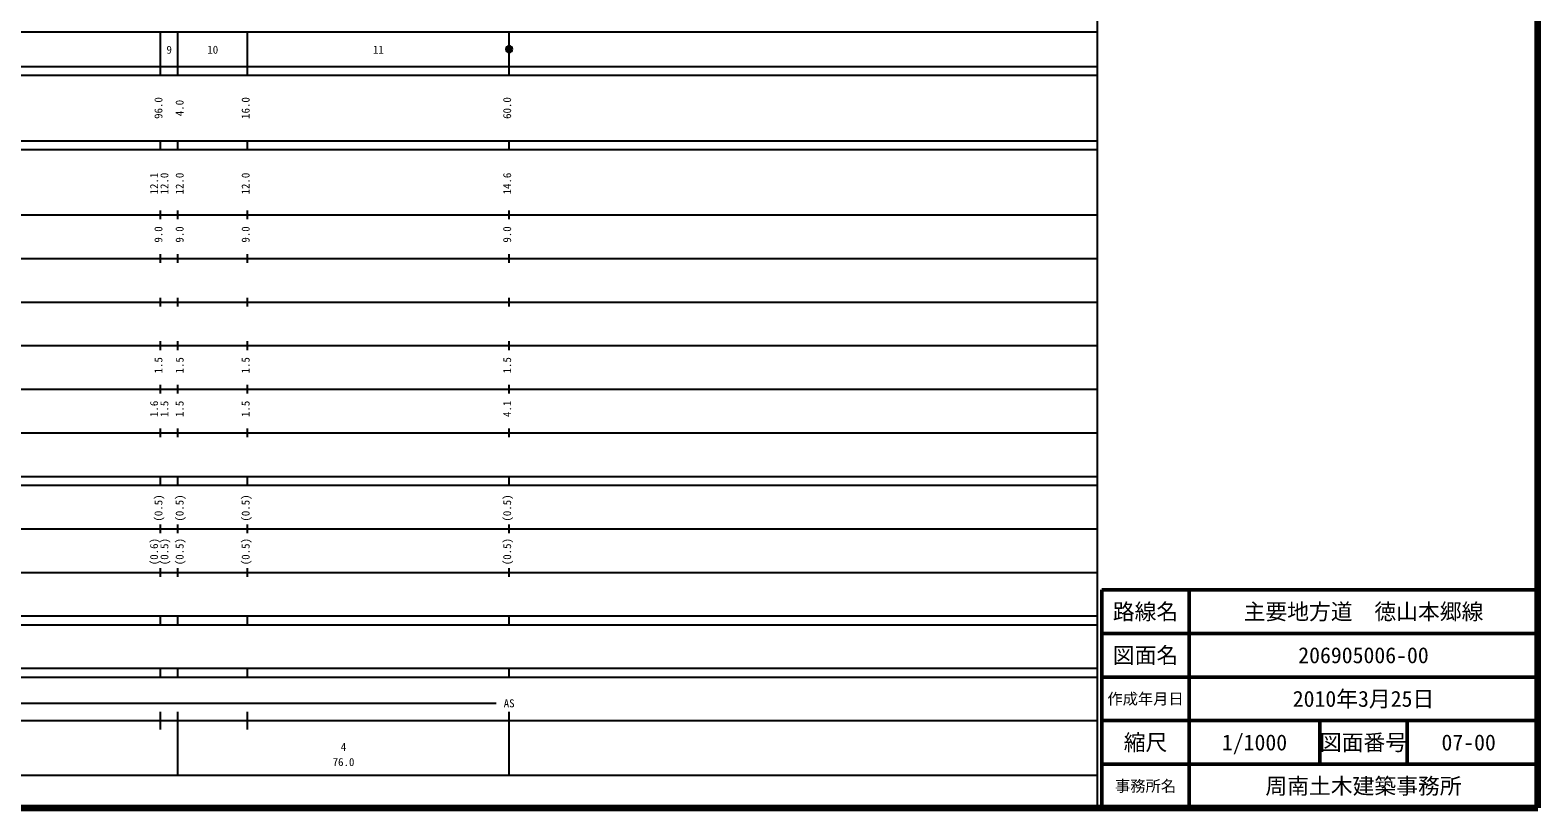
# Model space of a CAD drawing. Units: millimetres on the paper, enlarged 1000 times. Extents: x 40000 to 680000, y 20000 to 380000.
# Drawn here: x 334108 to 680000, y 20000 to 198357 of the extents above; entities that cross this region are included whole.
import ezdxf
from ezdxf.enums import TextEntityAlignment as Align

# ---------------------------------------------------------------- set-up
doc = ezdxf.new("R2010")
doc.units = ezdxf.units.MM
doc.header["$LTSCALE"] = 1000
for name, color, linetype, lineweight in [('M-TTL', 2, 'Continuous', 140), ('M-TTL-BAND', 7, 'Continuous', 25), ('M-TTL-FRAM', 2, 'Continuous', 50), ('M-TTL-LINE', 7, 'Continuous', 50)]:
    doc.layers.add(name, color=color, linetype=linetype, lineweight=lineweight)
doc.layers.add('M-TTL-TXT', color=7, linetype='Continuous')
doc.styles.add('ＭＳ ゴシック', font='')
doc.styles.get('ＭＳ ゴシック').set_extended_font_data('MS Gothic')

msp = doc.modelspace()

# ---------------------------------------------------------------- hatches: boundary and pattern name
at = {"layer": 'M-TTL-BAND'}
msp.add_hatch(color=256, dxfattribs=at).paths.add_polyline_path([(444750, 194000, 1), (443250, 194000, 1)])

# ---------------------------------------------------------------- linework, layer by layer
at = {"layer": 'M-TTL'}
for p, q in [((680000, 20000), (680000, 380000)), ((40000, 20000), (680000, 20000))]:
    msp.add_line(p, q, dxfattribs=at)
at = {"layer": 'M-TTL-BAND'}
for p, q in [((579000, 20000), (579000, 370000)), ((68000, 198000), (579000, 198000)), ((364000, 188000), (364000, 198000)), ((368000, 188000), (368000, 198000)), ((384000, 188000), (384000, 198000)), ((444000, 188000), (444000, 198000)), ((40000, 190000), (579000, 190000)), ((40000, 188000), (579000, 188000)), ((40000, 173000), (579000, 173000)), ((364000, 171000), (364000, 173000)), ((368000, 171000), (368000, 173000)), ((384000, 171000), (384000, 173000)), ((444000, 171000), (444000, 173000)), ((40000, 171000), (579000, 171000)), ((40000, 156000), (579000, 156000)), ((364000, 155000), (364000, 157000)), ((368000, 155000), (368000, 157000)), ((384000, 155000), (384000, 157000)), ((444000, 155000), (444000, 157000)), ((46000, 146000), (579000, 146000)), ((364000, 145000), (364000, 147000)), ((368000, 145000), (368000, 147000)), ((384000, 145000), (384000, 147000)), ((444000, 145000), (444000, 147000)), ((52000, 136000), (579000, 136000)), ((364000, 135000), (364000, 137000)), ((368000, 135000), (368000, 137000)), ((384000, 135000), (384000, 137000)), ((444000, 135000), (444000, 137000)), ((46000, 126000), (579000, 126000)), ((364000, 125000), (364000, 127000)), ((368000, 125000), (368000, 127000)), ((384000, 125000), (384000, 127000)), ((444000, 125000), (444000, 127000)), ((52000, 116000), (579000, 116000)), ((364000, 115000), (364000, 117000)), ((368000, 115000), (368000, 117000)), ((384000, 115000), (384000, 117000)), ((444000, 115000), (444000, 117000)), ((46000, 106000), (579000, 106000)), ((364000, 105000), (364000, 107000)), ((368000, 105000), (368000, 107000)), ((384000, 105000), (384000, 107000)), ((444000, 105000), (444000, 107000)), ((40000, 96000), (579000, 96000)), ((40000, 94000), (579000, 94000)), ((364000, 94000), (364000, 96000)), ((368000, 94000), (368000, 96000)), ((384000, 94000), (384000, 96000)), ((444000, 94000), (444000, 96000)), ((49000, 84000), (579000, 84000)), ((364000, 83000), (364000, 85000)), ((368000, 83000), (368000, 85000)), ((384000, 83000), (384000, 85000)), ((444000, 83000), (444000, 85000)), ((40000, 74000), (579000, 74000)), ((364000, 73000), (364000, 75000)), ((368000, 73000), (368000, 75000)), ((384000, 73000), (384000, 75000)), ((444000, 73000), (444000, 75000)), ((40000, 64000), (579000, 64000)), ((364000, 62000), (364000, 64000)), ((368000, 62000), (368000, 64000)), ((384000, 62000), (384000, 64000)), ((444000, 62000), (444000, 64000)), ((40000, 62000), (579000, 62000)), ((40000, 52000), (579000, 52000)), ((364000, 50000), (364000, 52000)), ((368000, 50000), (368000, 52000)), ((384000, 50000), (384000, 52000)), ((444000, 50000), (444000, 52000)), ((40000, 50000), (579000, 50000)), ((71000, 44000), (441000, 44000)), ((364000, 38000), (364000, 42000)), ((368000, 27500), (368000, 42000)), ((384000, 38000), (384000, 42000)), ((444000, 27500), (444000, 42000)), ((40000, 40000), (579000, 40000)), ((68000, 27500), (579000, 27500))]:
    msp.add_line(p, q, dxfattribs=at)
msp.add_lwpolyline([(444750, 194000, 1), (443250, 194000, 1)], format="xyb", close=True, dxfattribs=at)
at = {"layer": 'M-TTL-FRAM'}
for p, q in [((680000, 70000), (580000, 70000)), ((580000, 70000), (580000, 20000))]:
    msp.add_line(p, q, dxfattribs=at)
at = {"layer": 'M-TTL-LINE'}
for p, q in [((600000, 70000), (600000, 20000)), ((680000, 60000), (580000, 60000)), ((680000, 50000), (580000, 50000)), ((680000, 40000), (580000, 40000)), ((630000, 40000), (630000, 30000)), ((650000, 40000), (650000, 30000)), ((680000, 30000), (580000, 30000))]:
    msp.add_line(p, q, dxfattribs=at)

# ---------------------------------------------------------------- texts
at = {"layer": 'M-TTL-BAND', "style": 'ＭＳ ゴシック'}
for s, p in [('9', (366000, 192405)), ('10', (376000, 192405)), ('11', (414000, 192405)), ('AS', (444000, 42500)), ('4', (406000, 32523)), ('76.0', (406000, 29033))]:
    msp.add_text(s, height=1833, dxfattribs=at).set_placement(p, align=Align.BOTTOM_CENTER)
for s, p in [('96.0', (365000, 180500)), ('4.0', (369856, 180500)), ('16.0', (385000, 180500)), ('60.0', (445000, 180500)), ('12.1', (364000, 163174)), ('12.0', (366370, 163174)), ('12.0', (369867, 163174)), ('12.0', (385000, 163174)), ('14.6', (445000, 163174)), ('9.0', (365000, 151500)), ('9.0', (369856, 151500)), ('9.0', (385000, 151500)), ('9.0', (445000, 151500)), ('1.5', (365000, 121500)), ('1.5', (369867, 121500)), ('1.5', (385000, 121500)), ('1.5', (445000, 121500)), ('1.6', (364000, 111500)), ('1.5', (366370, 111500)), ('1.5', (369856, 111500)), ('1.5', (385000, 111500)), ('4.1', (445000, 111500)), ('(0.5)', (365000, 88764)), ('(0.5)', (369856, 88764)), ('(0.5)', (385000, 88764)), ('(0.5)', (445000, 88764)), ('(0.6)', (364000, 78764)), ('(0.5)', (366370, 78764)), ('(0.5)', (369856, 78764)), ('(0.5)', (385000, 78764)), ('(0.5)', (445000, 78764))]:
    msp.add_text(s, height=1833, rotation=90, dxfattribs=at).set_placement(p, align=Align.BOTTOM_CENTER)
at = {"layer": 'M-TTL-TXT', "style": 'ＭＳ ゴシック'}
for s, height, p in [('路線名', 3666, (590000, 65000)), ('路線名', 3666, (590000, 65000)), ('主要地方道\u3000徳山本郷線', 3666, (640000, 65000)), ('図面名', 3666, (590000, 55000)), ('図面名', 3666, (590000, 55000)), ('206905006-00', 3666, (640000, 55000)), ('作成年月日', 2566, (590000, 45000)), ('作成年月日', 2566, (590000, 45000)), ('2010年3月25日', 3666, (640000, 45000)), ('縮尺', 3666, (590000, 35000)), ('縮尺', 3666, (590000, 35000)), ('1/1000', 3666, (615000, 35000)), ('図面番号', 3666, (640000, 35000)), ('図面番号', 3666, (640000, 35000)), ('07-00', 3666, (664125, 35000)), ('事務所名', 2566, (590000, 25000)), ('事務所名', 2566, (590000, 25000)), ('周南土木建築事務所', 3666, (640000, 25000))]:
    msp.add_text(s, height=height, dxfattribs=at).set_placement(p, align=Align.MIDDLE_CENTER)

doc.saveas('drawing.dxf')
